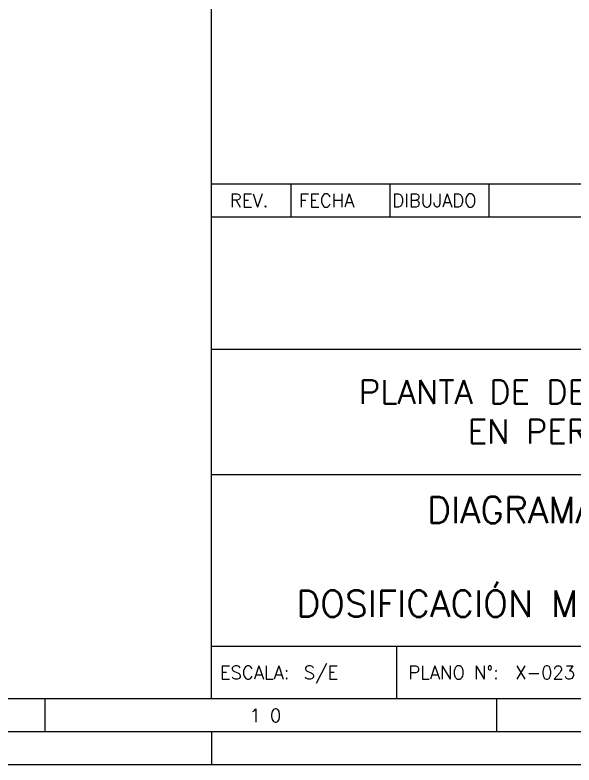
# Model space of a CAD drawing. Header units: millimetres. Extents: x 19 to 439, y 15 to 312.
# Drawn here: x 329 to 371.3, y 15.3 to 72 of the extents above; entities that cross this region are included whole.
import ezdxf

# ---------------------------------------------------------------- set-up
doc = ezdxf.new("R2010")
doc.units = ezdxf.units.MM
doc.layers.add('CAJETIN', color=1, linetype='Continuous')
doc.layers.add('FORMATO', color=7, linetype='Continuous')
doc.styles.add('PY', font='ROMANS.shx')

# ---------------------------------------------------------------- blocks, each defined once
blk = doc.blocks.new('MARCO-A1')
at = {"layer": 'FORMATO', "color": 5}
for p, q in [((625.75, 10), (625.75, 5)), ((694.17, 10), (694.17, 5))]:
    blk.add_line(p, q, dxfattribs=at)
at = {"layer": 'FORMATO', "color": 1, "linetype": 'Continuous'}
blk.add_line((651, 5), (651, 0), dxfattribs=at)
at = {"layer": 'FORMATO', "color": 1}
blk.add_lwpolyline([(0, 594), (841, 594), (841, 0), (0, 0)], close=True, dxfattribs=at)
at = {"layer": 'FORMATO', "color": 5}
blk.add_lwpolyline([(5, 589), (836, 589), (836, 5), (5, 5)], close=True, dxfattribs=at)
at = {"layer": 'FORMATO', "color": 8, "linetype": 'Continuous'}
blk.add_lwpolyline([(10, 584), (831, 584), (831, 10), (10, 10)], close=True, dxfattribs=at)
at = {"layer": 'FORMATO', "color": 1, "style": 'PY'}
blk.add_text('1 0', height=2, dxfattribs=at).set_placement((656.77, 6.5))

msp = doc.modelspace()

# ---------------------------------------------------------------- linework, layer by layer
at = {"layer": 'CAJETIN', "color": 8, "linetype": 'Continuous'}
for p, q in [((343.838, 20.275), (343.838, 306.936)), ((343.838, 20.275), (343.838, 62.888)), ((343.838, 20.275), (343.838, 62.888)), ((343.838, 56.732), (433.732, 56.732)), ((343.838, 46.744), (406.264, 46.744)), ((343.838, 37.255), (433.732, 37.255)), ((343.838, 24.27), (433.732, 24.27)), ((343.838, 24.27), (433.732, 24.27)), ((357.821, 24.27), (357.821, 20.275)), ((357.821, 24.27), (357.821, 20.275))]:
    msp.add_line(p, q, dxfattribs=at)
at = {"layer": 'CAJETIN', "color": 5}
for p, q in [((343.838, 59.229), (433.732, 59.229)), ((349.831, 59.229), (349.831, 56.732)), ((357.322, 59.229), (357.322, 56.732)), ((364.813, 59.229), (364.813, 56.732))]:
    msp.add_line(p, q, dxfattribs=at)

# ---------------------------------------------------------------- block references
at = {"xscale": 0.499409123998651, "yscale": 0.499409123998651, "zscale": 0.499409123998651}
msp.add_blockref('MARCO-A1', (18.723, 15.281), dxfattribs=at)

# ---------------------------------------------------------------- texts
at = {"layer": 'CAJETIN', "color": 1, "style": 'PY'}
for s, p in [('REV.', (345.23, 57.481)), ('FECHA', (350.451, 57.481)), ('DIBUJADO', (357.519, 57.481)), ('X-023', (366.805, 21.774))]:
    msp.add_text(s, height=0.9988, dxfattribs=at).set_placement(p)
at = {"layer": 'CAJETIN', "color": 5, "attachment_point": 5, "style": 'PY'}
for s, insert, char_height, width in [('PLANTA DE DETERGENTES LÍQUIDOS\\PEN PERSAN (SEVILLA)', (376.293, 41.702), 1.79787, 79.06835), ('DIAGRAMAS DE TUBERÍAS E INSTRUMENTOS', (388.785, 34.574), 1.99764, 88.63238), ('DOSIFICACIÓN MINORITARIOS LÍQUIDOS HDL VAJ R-12/14', (388.785, 27.148), 1.99764, 88.63238)]:
    msp.add_mtext(s, dxfattribs=dict(at, insert=insert, char_height=char_height, width=width))
at = {"layer": 'FORMATO', "color": 1, "style": 'PY'}
for s, height, p in [('ESCALA:', 0.9988, (344.471, 21.774)), ('S/E', 0.9988, (350.819, 21.774)), ('PLANO N%%D:', 0.99882, (358.729, 21.774))]:
    msp.add_text(s, height=height, dxfattribs=at).set_placement(p)

doc.saveas('drawing.dxf')
